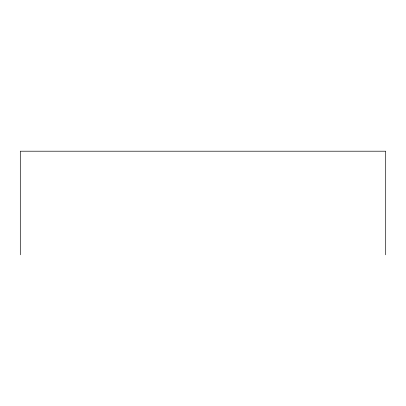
<?xml version="1.0" encoding="UTF-8"?>
<svg xmlns="http://www.w3.org/2000/svg" width="406" height="406" viewBox="0 0 406 406"><rect width="100%" height="100%" fill="white"/><g stroke="black" fill="none" stroke-linecap="round" stroke-linejoin="round"><path stroke-width="0.61" d="M385.7 254.795L385.7 151.205L20.3 151.205L20.3 254.795"/></g></svg>
